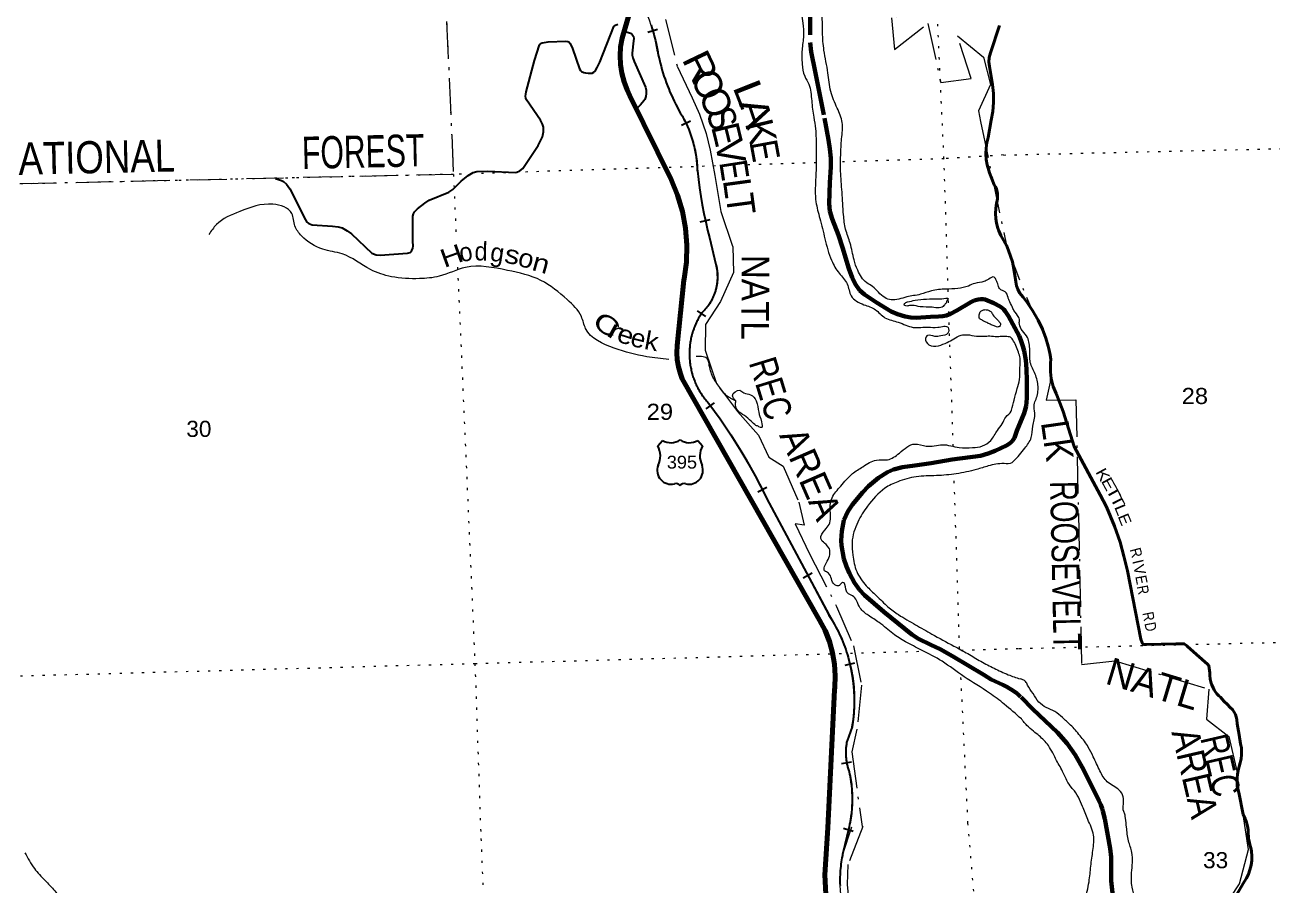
# Model space of a CAD drawing. Header units: feet. Extents: x 485078 to 733631, y 372822 to 564222.
# Drawn here: x 689302 to 702850, y 469869 to 479210 of the extents above; entities that cross this region are included whole.
import ezdxf
from ezdxf.enums import TextEntityAlignment as Align

# ---------------------------------------------------------------- set-up
doc = ezdxf.new("R2010")
doc.units = ezdxf.units.FT
doc.header["$LTSCALE"] = 80
for name, pattern in [('DOT_DASHED', [7.7, 5, -1.2, 0.3, -1.2]), ('DOTTED', [1.5, 0.3, -1.2]), ('LONG_DASH_SHORT_DASH', [9.9, 6, -1.2, 1.5, -1.2])]:
    doc.linetypes.add(name, pattern=pattern)
for name, color, linetype, lineweight in [('11', 7, 'LONG_DASH_SHORT_DASH', 60), ('16', 7, 'Continuous', 25), ('20', 7, 'Continuous', 70), ('26', 7, 'Continuous', 40), ('27', 7, 'Continuous', 25), ('29', 7, 'Continuous', 25), ('34', 7, 'Continuous', 25), ('39', 7, 'Continuous', 13), ('41', 7, 'Continuous', 13), ('44', 7, 'DOT_DASHED', 13), ('7', 7, 'DOTTED', 13)]:
    doc.layers.add(name, color=color, linetype=linetype, lineweight=lineweight)

msp = doc.modelspace()

# ---------------------------------------------------------------- linework, layer by layer
at = {"layer": '11'}
for points in [[(697832.89, 479582.28), (697832.8, 479021.12), (697845, 478917.11), (697887.86, 478706.18), (697989.12, 478198.26), (698032.47, 477961.13), (698046.28, 477864.52), (698056.13, 477764.74), (698057.61, 477666.82), (698044.18, 477498.69), (698038.38, 477271.08), (698046.01, 477187.68), (698071.38, 477104.16), (698138.91, 476925.43), (698183.88, 476793.73), (698251.39, 476566.28), (698288.53, 476466.14), (698321.1, 476397.18), (698369.49, 476330.07), (698423.84, 476283.19), (698551.27, 476196.67), (698714.04, 476098.26), (698780.24, 476067.97), (698863.13, 476042.01), (698927.05, 476031.94), (698983.3, 476030.98), (699138.35, 476041.82), (699227.64, 476043.9), (699273.81, 476046.62), (699312.46, 476053.87), (699358.34, 476072.78), (699424.81, 476109.83), (699577.42, 476198.22), (699614.81, 476216.04), (699658.49, 476229.19), (699684.78, 476232.69), (699710.69, 476232.18), (699731.67, 476228.33), (699760.12, 476219.31), (699828.97, 476187.6), (699890.87, 476155.77), (699921.59, 476134.09), (699935.72, 476120.95), (699950.96, 476103.36), (699988.37, 476049.12)], [(699988.42, 476049.09), (700101.61, 475832.34), (700122.14, 475785.37), (700143.2, 475721.62), (700155.99, 475670.22), (700173.55, 475569.71), (700182.36, 475470.41), (700185.61, 475348.23), (700186.14, 475158.29), (700177.24, 475071.24), (700157.84, 474994.57), (700078.71, 474800.73), (700050.94, 474725.9), (700031.29, 474694.87)], [(700031.29, 474694.87), (700004.71, 474669.66), (699965.05, 474641.14), (699841.63, 474584.54), (699764.39, 474554.13), (699682.99, 474530.29), (699374.06, 474492.41), (699146.27, 474450.76), (698969.8, 474427.2), (698835.17, 474408.77), (698738.76, 474382.63), (698673.9, 474353.74), (698573.13, 474291), (698466.5, 474200.85), (698399.46, 474130.55), (698291.89, 474001.62), (698240.72, 473925.76), (698199.05, 473831.34), (698174.73, 473711.84), (698170.5, 473611.16), (698173.03, 473556.73), (698198.94, 473413.48), (698226.24, 473329.57), (698260.29, 473250.76), (698315.44, 473150.7), (698367.47, 473076.65), (698424.07, 473016.27), (698631.29, 472835.04), (698938.54, 472588.32), (699008.12, 472541.74), (699142.97, 472477.57), (699244.02, 472430.18), (699377.52, 472353.4), (699718.35, 472150.29), (699799.7, 472102.23), (699926.19, 472044.41), (699968.41, 472022.03), (700046.08, 471975.94), (700080.79, 471949.8), (700117.45, 471914.27)], [(700123.75, 471907.76), (700249.88, 471779.18), (700519.61, 471525.66), (700624.92, 471406.64), (700712.47, 471282.2), (700802.27, 471124.96), (700972.58, 470779.12), (700989.53, 470739.5), (701003.83, 470699.78), (701011.84, 470672.14), (701032.35, 470587.51)], [(700216.51, 468842.24), (700371.09, 468833.61), (700432.24, 468833.08), (700497.21, 468840.09), (700600.17, 468858.67), (700722.66, 468887.71), (700814.86, 468915.33), (700875.11, 468940.6), (700912.43, 468961.65), (700951.2, 468996.55), (700976.81, 469034.65), (701009.64, 469100.54), (701074.2, 469248.41), (701109.33, 469355.21), (701119.32, 469390.28), (701133.26, 469450.99), (701138.53, 469511.77), (701138.12, 469609.98), (701113.33, 469816.37), (701103.34, 469914.27), (701101.15, 470003.44), (701101.62, 470170.64), (701091.04, 470266.56), (701032.43, 470587.18)]]:
    msp.add_lwpolyline(points, dxfattribs=at)
at = {"layer": '16'}
for p, q in [((696176.28, 474638.84), (696227.59, 474697.6)), ((696419.35, 474703.57), (696419.07, 474703.37)), ((696611.44, 474697.69), (696662.83, 474638.84))]:
    msp.add_line(p, q, dxfattribs=at)
for centre, radius, start, end in [((695983.3, 474528.21), 222.05, 332.97043, 29.75871), ((696318.67, 474855.26), 182.07, 239.97227, 303.45418), ((696520.45, 474854.76), 181.52, 236.33975, 300.08743), ((696520.44, 474855.26), 182.07, 236.54582, 236.59441), ((696855.8, 474528.21), 222.05, 150.24129, 207.02957), ((696322.49, 474373.31), 151.42, 159.09177, 283.81923), ((696516.61, 474373.31), 151.42, 256.18077, 20.90823)]:
    msp.add_arc(centre, radius, start, end, dxfattribs=at)
for centre, major_axis, start_param, end_param in [((696377.83, 474174.49), (-19.56, 51.67), 4.95877769, 6.28318531), ((696461.28, 474174.49), (19.56, 51.67), 0, 1.32637542)]:
    msp.add_ellipse(centre, major_axis=major_axis, ratio=0.929097, start_param=start_param, end_param=end_param, dxfattribs=at)
at = {"layer": '20'}
for points in [[(698022.59, 470492), (698097.26, 471990.53), (698099.56, 472012.93), (698104.7, 472139.92), (698096.55, 472266.76), (698075.18, 472392.05), (698040.83, 472514.43), (697993.87, 472632.54), (697934.83, 472745.09), (696442.81, 475367.56), (696422.42, 475420.77), (696401.18, 475495.96), (696387.91, 475572.96), (696382.76, 475650.92), (696385.79, 475728.99), (696460.88, 476438.17), (696463.49, 476451.9), (696487.57, 476634.54), (696492.44, 476818.69), (696478.03, 477002.34), (696444.5, 477183.47), (696392.23, 477360.12), (696321.77, 477530.32), (695875.01, 478441.09), (695844.58, 478503.9), (695810.81, 478593.45), (695786.58, 478686.04), (695772.16, 478780.65), (695767.71, 478876.26), (695773.28, 478971.8), (695788.8, 479066.24), (695898.36, 479440.77)], [(698011.18, 469624.97), (697990.19, 469978.32), (698022.59, 470492)]]:
    msp.add_lwpolyline(points, dxfattribs=at)
at = {"layer": '26'}
msp.add_line((702556.38, 470592.91), (702535.29, 470634.85), dxfattribs=at)
for points in [[(699964.17, 476815.52), (699902.31, 476924.34), (699891.75, 476949.2), (699881.78, 476974.34), (699870.17, 477004.72), (699856.38, 477056.49), (699848.08, 477109.41), (699845.35, 477162.92), (699848.23, 477216.41), (699856.69, 477269.31), (699857.83, 477272.96), (699864.13, 477298.33), (699867.74, 477324.22), (699868.63, 477350.35), (699866.77, 477376.43), (699862.21, 477402.17), (699854.98, 477427.29), (699845.16, 477451.52), (699832.86, 477474.59), (699780.86, 477605.37), (699771.61, 477630.72), (699755.15, 477689.21), (699744.89, 477749.11), (699740.94, 477809.75), (699743.36, 477870.47), (699752.11, 477930.6), (699767.1, 477989.49), (699799.04, 478175.62), (699817.05, 478269.75), (699825.44, 478367.6), (699823.56, 478465.79), (699811.42, 478563.24), (699781.55, 478759.5), (699777.83, 478783.94), (699774.89, 478809.5), (699774.25, 478820.11), (699775.17, 478840.87), (699777.52, 478856.53), (699783.5, 478881.64), (699791.61, 478906.53), (699888.6, 479203.27)], [(702534.66, 470634.82), (702489.02, 470874.98), (702481.62, 470897.86), (702472.21, 470945.63), (702470.19, 470989.36), (702470.19, 471029.73), (702474.9, 471071.45), (702480.95, 471111.82), (702493.05, 471155.55), (702503.81, 471194.58), (702514.23, 471238.66), (702518.27, 471284.41), (702518.94, 471321.42), (702517.59, 471359.1), (702508.85, 471402.83), (702491.54, 471501.23), (702469.52, 471620.5), (702465.83, 471667.93), (702460.45, 471695.52), (702452.04, 471721.76), (702440.11, 471745.48), (702419.94, 471775.08), (702396.07, 471798.63), (702362.78, 471831.94), (702331.18, 471863.56), (702289, 471907.77), (702270.58, 471925.34), (702250.18, 471946.89), (702232.9, 471969.57), (702220.43, 471988.84), (702209.1, 472010.11), (702194.73, 472043.06), (702188.92, 472060.92), (702184.24, 472076.94), (702178.72, 472105.43), (702174.62, 472148.95), (702173.34, 472173.19), (702166.68, 472223.94), (702163.07, 472249.39), (702161.23, 472256.76), (702158.82, 472260.73), (702157.54, 472261.58), (702147.48, 472268.8), (702030.61, 472371.43), (701928.9, 472462.72), (701910.05, 472477.88), (701893.61, 472489.22), (701873.21, 472490.35), (701804.08, 472488.09), (701484.49, 472480.15), (701466.35, 472480.15), (701458.84, 472480.58), (701453.32, 472482.98), (701447.23, 472485.96), (701441.42, 472494.32), (701439.58, 472498.44), (701425.13, 472540.68), (701280.34, 473279.77), (701241.25, 473439.1), (701199.31, 473594.46), (701136.98, 473767.97), (701050.85, 473976.63), (700983.98, 474107.04), (700698.95, 474630.39), (700579.95, 475010.29), (700543.69, 475107.81), (700504.02, 475206.47), (700473.42, 475284.72), (700451.04, 475368.92), (700442.54, 475441.5), (700443.67, 475482.89), (700444.8, 475540.16), (700446.5, 475576.44), (700439, 475627.05), (700429.36, 475678.93), (700419.45, 475721.46), (700393.79, 475809.73), (700357.61, 475907.75), (700310.93, 476002.12), (700246.33, 476109.85), (700188.53, 476194.9), (700145.46, 476255), (700108.07, 476299.23), (700087.12, 476339.12), (700074.77, 476376.21), (700066.82, 476421.24), (700057.12, 476493.66), (700037.7, 476597.86), (700030.64, 476635.83), (700010.34, 476698.52), (699988.19, 476759.14), (699964.09, 476818.18)], [(702288.33, 469465.04), (702547.1, 469903.23), (702570.98, 469942.23), (702592.91, 469987.69), (702609.98, 470035.2), (702621.98, 470084.23), (702628.8, 470134.25), (702630.35, 470184.7), (702626.62, 470235.04), (702622.16, 470259.72), (702617.63, 470284.8), (702610.06, 470309.72), (702604.46, 470328.18), (702595.54, 470374.16), (702593.65, 470395.81), (702591.45, 470421.03), (702590.42, 470445.81), (702589.43, 470466.87), (702582.85, 470509.96), (702571.79, 470552.13), (702556.38, 470592.91)]]:
    msp.add_lwpolyline(points, dxfattribs=at)
at = {"layer": '29'}
for points in [[(694838.24, 478823.6), (694890.25, 478992.75), (694903.26, 479009.02), (694920.6, 479016.6), (694985.62, 479025.28), (695178.53, 479033.95), (695198.04, 479031.79), (695209.97, 479025.29), (695224.05, 479007.93), (695252.23, 478953.72), (695325.93, 478734.69), (695335.69, 478716.27), (695348.69, 478705.43), (695372.54, 478692.41), (695393.12, 478689.15), (695422.39, 478685.91), (695462.49, 478688.08), (695481.99, 478695.65), (695496.08, 478709.76), (695518.84, 478747.7), (695549.18, 478806.25), (695700.91, 479192.26), (695717.17, 479209.63), (695742.09, 479220.45)], [(695812.41, 479142.11), (695881.91, 479119.63), (695900.33, 479105.54), (695912.26, 479084.93), (695916.59, 479064.33), (695914.42, 479039.39), (695897.08, 478904.94), (695898.17, 478881.08), (695905.75, 478852.89), (695920.93, 478813.86), (696042.31, 478535.19), (696050.98, 478501.58), (696052.06, 478466.87), (696046.64, 478434.35), (696034.72, 478400.72), (696024.97, 478384.47), (695990.29, 478341.1), (695944.27, 478299.9)], [(692025.34, 477541.89), (692087.63, 477520.26), (692111.48, 477509.42), (692141.82, 477481.23), (692180.84, 477431.35), (692349.91, 477093.05), (692365.08, 477067.02), (692386.75, 477054.01), (692423.6, 477041), (692644.69, 477023.65), (692703.21, 477017.14), (692748.73, 477006.3), (692802.92, 476975.94), (692848.44, 476941.24), (693069.53, 476733.06), (693117.21, 476713.54), (693160.56, 476711.37), (693459.68, 476733.06), (693485.7, 476739.56), (693505.2, 476759.08), (693516.04, 476785.1), (693520.38, 476808.96), (693516.04, 476863.17), (693516.04, 477132.08), (693524.71, 477160.27), (693535.55, 477179.79), (693568.06, 477214.49), (693646.09, 477275.21), (693693.78, 477305.57), (693906.2, 477394.48), (693949.55, 477422.68), (694040.58, 477513.76), (694116.45, 477576.65), (694172.8, 477609.17), (694209.65, 477617.85), (694331.03, 477622.19), (694630.15, 477609.18), (694647.5, 477611.34), (694677.84, 477624.35), (694712.52, 477652.55), (694877.25, 477899.77), (694922.77, 477995.19), (694933.61, 478049.4), (694933.61, 478099.28), (694922.77, 478133.98), (694903.26, 478177.35), (694751.54, 478398.55), (694742.86, 478415.91), (694739.61, 478436.51), (694741.78, 478457.11), (694747.2, 478485.29), (694838.24, 478823.6)]]:
    msp.add_lwpolyline(points, dxfattribs=at)
at = {"layer": '34'}
for p, q in [((696068.73, 479131.25), (696174.64, 479163.13)), ((696433.16, 478121.46), (696533.25, 478168.53)), ((696638.91, 477072.74), (696747.15, 477095.52)), ((696604.88, 476105.45), (696696.96, 476044.17)), ((696703.84, 475041.51), (696792.47, 475107.69)), ((697262.19, 474139.29), (697361.1, 474188.79)), ((697754.8, 473206.88), (697852.41, 473258.91)), ((698211.78, 472256.12), (698319.3, 472282.06)), ((698172.07, 471189.26), (698281.01, 471208.44)), ((698195.67, 470487), (698300.86, 470452.79))]:
    msp.add_line(p, q, dxfattribs=at)
at = {"layer": '34', "lineweight": 13}
for p, q in [((696736.3, 476901.35), (696807.7, 476607.58)), ((697317.19, 474147.08), (698036.32, 472798.05)), ((698286.25, 471587.9), (698231.61, 471435.86)), ((698279.95, 470497.21), (698184, 470202.15))]:
    msp.add_line(p, q, dxfattribs=at)
at = {"layer": '34'}
for points in [[(696103.28, 479213.13), (696114.06, 479179.15), (696124.26, 479145.26), (696133.97, 479111), (696142.95, 479076.71), (696151.31, 479042.22), (696159.23, 479007.65), (696166.36, 478972.77), (696173.05, 478937.83), (696176.26, 478919.34), (696178.9, 478905.57), (696186.41, 478869.44), (696194.35, 478833.16), (696203.12, 478797.17), (696212.49, 478761.47), (696222.53, 478725.62), (696233.14, 478690.25), (696244.19, 478654.94), (696256.07, 478619.72), (696268.54, 478584.98), (696281.65, 478550.32), (696295.16, 478515.9), (696309.5, 478481.58), (696324.23, 478447.73), (696339.81, 478413.98), (696355.75, 478380.67), (696372.33, 478347.45), (696389.5, 478314.72), (696407.28, 478282.25), (696425.46, 478250.05), (696444.46, 478218.16), (696450.25, 478208.56), (696461.01, 478188.44), (696471.24, 478168.2), (696481.11, 478147.77), (696490.83, 478127.12), (696500.03, 478106.32), (696508.82, 478085.45), (696517.44, 478064.34), (696525.55, 478043.09), (696533.25, 478021.79), (696540.66, 478000.17), (696547.61, 477978.6), (696554.32, 477956.9), (696560.59, 477934.96), (696566.39, 477913.06), (696571.83, 477890.98), (696576.99, 477868.88), (696581.7, 477846.54), (696586.04, 477824.3), (696589.94, 477801.81), (696593.47, 477779.42), (696596.66, 477756.85), (696599.38, 477734.33), (696601.7, 477711.74), (696603.74, 477689.13), (696605.24, 477666.39), (696606.46, 477643.63), (696607.09, 477625.39), (696617.85, 477532.3), (696630.69, 477439.93), (696645.13, 477347.74), (696660.69, 477255.13), (696678.32, 477163.3), (696697.5, 477072.16)], [(696697.49, 477072.17), (696717.79, 476980.62), (696737.37, 476901.61), (696808.77, 476607.84), (696811.04, 476598.74), (696813.09, 476589.63), (696814.99, 476580.48), (696816.79, 476571.25), (696818.38, 476562.02), (696819.79, 476552.8), (696821.11, 476543.5), (696822.21, 476534.2), (696823.15, 476524.91), (696823.94, 476515.53), (696824.54, 476506.22), (696825.04, 476496.89), (696825.34, 476487.48), (696825.45, 476478.15), (696825.41, 476468.79), (696825.25, 476459.45), (696824.88, 476450.05), (696824.38, 476440.73), (696823.68, 476431.35), (696822.83, 476422.06), (696821.84, 476412.72), (696820.67, 476403.45), (696819.33, 476394.2), (696817.86, 476384.96), (696816.18, 476375.73), (696814.38, 476366.52), (696812.39, 476357.37), (696810.3, 476348.25), (696807.96, 476339.18), (696805.51, 476330.13), (696802.92, 476321.17), (696800.18, 476312.22), (696797.24, 476303.33), (696794.14, 476294.45), (696790.96, 476285.66), (696787.54, 476276.92), (696784, 476268.27), (696780.33, 476259.63), (696776.52, 476251.13), (696772.49, 476242.62), (696768.38, 476234.21), (696764.07, 476225.91), (696759.71, 476217.65), (696755.11, 476209.43), (696750.41, 476201.37), (696745.59, 476193.38), (696740.59, 476185.4), (696735.44, 476177.61), (696730.23, 476169.85), (696724.8, 476162.22), (696719.27, 476154.6), (696713.64, 476147.18), (696707.82, 476139.82), (696701.93, 476132.56), (696695.89, 476125.37), (696689.71, 476118.36), (696683.41, 476111.39), (696677.02, 476104.54), (696670.48, 476097.84), (696663.85, 476091.26), (696657.1, 476084.79), (696656.03, 476083.76), (696648.38, 476072.27), (696640.98, 476060.57), (696633.77, 476048.74), (696626.66, 476036.75), (696619.85, 476024.66), (696613.28, 476012.49), (696606.81, 476000.17), (696600.64, 475987.74), (696594.71, 475975.25), (696588.94, 475962.54), (696583.44, 475949.84), (696578.09, 475937.06), (696573, 475924.09), (696568.19, 475911.13), (696563.58, 475898.02), (696559.16, 475884.9), (696554.98, 475871.6), (696551.04, 475858.34), (696547.35, 475844.91), (696543.9, 475831.5), (696540.63, 475817.98), (696537.66, 475804.45), (696534.92, 475790.86), (696532.35, 475777.24), (696530.11, 475763.51), (696528.03, 475749.76), (696526.24, 475736.01), (696524.63, 475722.23), (696523.38, 475708.41), (696522.29, 475694.55), (696521.43, 475680.75), (696520.81, 475666.88), (696520.48, 475653.01), (696520.39, 475639.07), (696520.45, 475625.22)], [(696520.45, 475625.22), (696520.87, 475611.33), (696521.51, 475597.47), (696522.33, 475583.6), (696523.41, 475569.83), (696524.79, 475555.95), (696526.33, 475542.16), (696528.21, 475528.42), (696530.19, 475514.71), (696532.52, 475500.96), (696535.06, 475487.37), (696537.82, 475473.81), (696540.82, 475460.19), (696544.13, 475446.74), (696547.55, 475433.31), (696551.3, 475419.95), (696555.22, 475406.56), (696559.4, 475393.4), (696563.85, 475380.23), (696568.46, 475367.14), (696573.3, 475354.12), (696578.44, 475341.25), (696583.76, 475328.37), (696589.27, 475315.64), (696595.06, 475303.02), (696601.04, 475290.54), (696607.24, 475278.12), (696613.6, 475265.78), (696620.27, 475253.62), (696627.09, 475241.54), (696634.18, 475229.58), (696641.42, 475217.69), (696648.91, 475206.04), (696656.55, 475194.46), (696664.39, 475183.04), (696672.5, 475171.74), (696680.74, 475160.62), (696689.2, 475149.55), (696697.83, 475138.74), (696706.69, 475127.98), (696715.72, 475117.48), (696724.92, 475107.08), (696732.41, 475098.87), (696794.53, 475015.68), (696854.37, 474931.56), (696912.79, 474846.38), (696970.63, 474760), (697026.21, 474672.67), (697080.01, 474584.75), (697133.23, 474495.62), (697184.2, 474405.55), (697233.39, 474314.88), (697281.52, 474222.65), (697345.66, 474094.51), (697359.71, 474069.65), (698037.27, 472798.61), (698053.28, 472773.67), (698068.67, 472748.47), (698083.63, 472722.98), (698098.39, 472697.18), (698112.5, 472671.14), (698126.08, 472644.97), (698139.48, 472618.46), (698152.21, 472591.73), (698164.42, 472564.88), (698176.29, 472537.59), (698187.56, 472510.31), (698198.55, 472482.86), (698208.95, 472455.03), (698218.76, 472427.2), (698228.14, 472399.1), (698237.13, 472370.95), (698245.57, 472342.44), (698253.52, 472314.03), (698260.92, 472285.24), (698267.84, 472256.56), (698274.34, 472227.59), (698280.22, 472198.64), (698285.58, 472169.54), (698290.57, 472140.41), (698294.9, 472111.05), (698298.84, 472081.65), (698302.18, 472052.25), (698305.15, 472022.81), (698307.35, 471993.27), (698309.18, 471963.71), (698310.54, 471934.24), (698311.39, 471904.64), (698311.62, 471875.04), (698311.33, 471845.31), (698310.71, 471815.76), (698309.34, 471786.14), (698307.51, 471756.61), (698305.29, 471727.05), (698302.51, 471697.71), (698299.07, 471668.16), (698295.3, 471638.79), (698290.84, 471609.58), (698287.32, 471587.62), (698232.67, 471435.56), (698230.83, 471426.82)], [(698230.83, 471426.82), (698228.83, 471416.29), (698227, 471405.81), (698225.37, 471395.22), (698223.91, 471384.68), (698222.62, 471374.06), (698221.55, 471363.47), (698220.67, 471352.84), (698219.92, 471342.21), (698219.42, 471331.52), (698219.05, 471320.83), (698218.91, 471310.16), (698218.9, 471299.5), (698219.17, 471288.83), (698219.57, 471278.16), (698220.14, 471267.54), (698220.89, 471256.89), (698221.86, 471246.26), (698223.03, 471235.61), (698224.31, 471225.03), (698225.87, 471214.46), (698227.58, 471203.92), (698229.44, 471193.39), (698231.49, 471182.97), (698233.77, 471172.5), (698236.18, 471162.1), (698238.82, 471151.78), (698241.56, 471141.49), (698244.56, 471131.19), (698247.71, 471121.02), (698251.01, 471110.91), (698254.52, 471100.78), (698255.76, 471097.4), (698260.84, 471074.92), (698265.36, 471052.52), (698269.49, 471030.02), (698273.41, 471007.34), (698276.78, 470984.66), (698279.73, 470962.04), (698282.46, 470939.22), (698284.66, 470916.4), (698286.43, 470893.63), (698287.85, 470870.64), (698288.83, 470847.81), (698289.56, 470824.93), (698289.77, 470801.93), (698289.54, 470779.09), (698288.92, 470756.17), (698288.02, 470733.31), (698286.61, 470710.34), (698284.88, 470687.56), (698282.64, 470664.67), (698280.08, 470641.98), (698277.15, 470619.19), (698273.77, 470596.56), (698269.97, 470573.98), (698265.89, 470551.47), (698261.27, 470528.96), (698254.79, 470499.35)], [(698254.2, 470499.87), (698185.07, 470201.87), (698182.37, 470188.55), (698177.84, 470165.75), (698173.85, 470142.68), (698170.25, 470119.74), (698167.02, 470096.74), (698164.14, 470073.51), (698161.86, 470050.37), (698159.75, 470027.2), (698158.21, 470003.96), (698156.93, 469980.58), (698156.16, 469957.41), (698155.85, 469934.07), (698155.83, 469910.79), (698156.18, 469887.46), (698157.12, 469864.23)]]:
    msp.add_lwpolyline(points, dxfattribs=at)
at = {"layer": '34', "lineweight": 13}
for centre, radius, start, end in [((694170.41, 478576.56), 2033.84, 9.69721, 36.22714), ((698261.3, 479314.87), 2123.32, 190.74114, 211.41825), ((695304.96, 477587.87), 1301.57, 1.64851, 28.4548), ((701932.27, 478210.32), 5358.31, 186.26785, 194.13966), ((696288.92, 476475.05), 535.44, 313.15952, 14.33093), ((697315.6, 475639.51), 796.34, 146.02962, 222.82678), ((692001.08, 471523.7), 5929.1, 26.10795, 37.07566), ((696615.26, 471873.68), 1695.25, 350.295, 33.04324), ((698830.42, 471306.5), 612.63, 167.80964, 199.98722), ((696976.59, 470800.71), 1312.02, 347.0056, 13.05571), ((699490.66, 469923.69), 1336, 167.96947, 213.27769)]:
    msp.add_arc(centre, radius, start, end, dxfattribs=at)
at = {"layer": '39'}
for points in [[(699855.36, 480252.64), (699843.14, 480267.46), (699812, 480297.3), (699757.73, 480361.1), (699692.16, 480410.08), (699627, 480487.45), (699555.43, 480570.53), (699476.25, 480645.08), (699411.55, 480714.37), (699333.01, 480813.26), (699230.18, 480876.35), (699091.63, 480890.84), (698942.12, 480884.46), (698812.68, 480881.23), (698730.25, 480870.52), (698637.43, 480828.83), (698571.2, 480782.57), (698509.65, 480760.87), (698478.1, 480781.38), (698460, 480814.8), (698388.12, 480796.58), (698315.08, 480727.65), (698246.08, 480658.94), (698121.4, 480536.46), (698058.91, 480460.02), (698034.37, 480357.35), (698027.49, 480300.24), (697998.77, 480306.73), (697966.99, 480331.28), (697921.18, 480282.11), (697901.26, 480169.57), (697811.12, 479942.44), (697773.64, 479851.4), (697736.15, 479733.58), (697761.95, 479663.41), (697746.87, 479536.96), (697736.81, 479429.03), (697738.28, 479331.88), (697752.22, 479229.35), (697759.92, 479094.06), (697744.42, 478939.23), (697745.08, 478785.31), (697772.85, 478653.17), (697816.26, 478566.48), (697848.81, 478386), (697871.15, 478206.96), (697890.39, 478082.45), (697896.16, 477874.12), (697897.56, 477671.63), (697891.7, 477525.44), (697894.93, 477290.64), (697937.69, 477108.7), (697992.84, 476886.95), (698064.83, 476653.98), (698147.8, 476512.8), (698234.2, 476397.17), (698277.04, 476268.64), (698416.28, 476172.25), (698540.93, 476117.61), (698645.14, 476030.28), (698789.68, 475981.69), (698950.83, 475925.93), (699116.72, 475929.19), (699218.13, 475926.79), (699331.76, 475923.05), (699327.13, 475862.02), (699251.79, 475833.47), (699185.28, 475827.71), (699107.76, 475837.53), (699085.26, 475805.87), (699121.58, 475737.02), (699225.46, 475726.65), (699320.65, 475762.39), (699391.37, 475800.81), (699472.19, 475839.79), (699538.7, 475845.56), (699638.78, 475830.93), (699717.86, 475829.3), (699782.46, 475832.94), (699863.79, 475827.38), (699932.44, 475831.24), (699982.99, 475827.08), (699995.57, 475823.91)], [(699982.06, 476250.44), (699951.76, 476310.4), (699920.55, 476324.85), (699888.89, 476347.38), (699869.87, 476396.96), (699855.69, 476432.62), (699831.18, 476471.76), (699771.65, 476450.18), (699720.54, 476422.99), (699622.41, 476403.3), (699551.11, 476374.98), (699435.17, 476348.2), (699305.96, 476340.93), (699149.06, 476321.98), (699029.65, 476284.87), (698881.4, 476256.28), (698711.06, 476224.41), (698642.82, 476248.93), (698508.4, 476369), (698447.32, 476410.13), (698348.43, 476546.37), (698309.58, 476659.65), (698266.93, 476839.57), (698217.82, 476990.76), (698194.62, 477149.49), (698178.69, 477393.71), (698163.58, 477623.79), (698164.02, 477793.98), (698173.98, 477974.83), (698180.25, 478149.4), (698126.76, 478306.42), (698055.74, 478486.77), (698025.34, 478689.28), (697982.5, 478935.63), (697966.43, 479128.42), (697961.08, 479315.86), (697934.3, 479535.43), (697953.53, 479749.13), (698033.65, 479978.5), (698094.18, 480089.27), (698196.38, 480251), (698367.78, 480406.49), (698567.92, 480555.5), (698660.85, 480595.16), (698820.46, 480602.12), (699031.36, 480668.67), (699196.96, 480641.52), (699310.46, 480568.9), (699422.86, 480480.02), (699544.19, 480340.99), (699660.96, 480175.37), (699767.88, 480076.04), (699827.78, 480031.38), (699838.96, 480010.83), (699866.4, 479906)], [(696297.46, 475576.33), (696056.51, 475607.15), (695702.83, 475700.7), (695393.07, 475912.19), (695347.12, 476043.3), (695192.87, 476227.07), (694907.56, 476435.88), (694542.87, 476545.02), (694089.44, 476576.23), (693803.2, 476481.13), (693587.98, 476454.84), (693282.96, 476476.18), (693055.71, 476554.55), (692748.37, 476723.63), (692536.86, 476774.53), (692307.84, 476919.66), (692234.9, 477026.97), (692200.84, 477162.81), (691996.67, 477262.74), (691636.6, 477183.74), (691381.38, 477041.76), (691300.43, 476933.9)], [(698891.19, 476203.19), (698972.54, 476219.83), (699094.56, 476233.69), (699223.98, 476236.47), (699304.4, 476241.09), (699326.59, 476241.09), (699330.29, 476237.39), (699326.59, 476227.22), (699318.27, 476213.36), (699304.4, 476186.55), (699285.92, 476162.51), (699265.58, 476146.8), (699235.07, 476138.48), (699156.5, 476144.02), (699027.08, 476150.49), (698942.03, 476163.44), (698902.28, 476160.66), (698862.53, 476161.59), (698856.06, 476168.06), (698855.13, 476177.3), (698858.83, 476185.62), (698867.15, 476193.94), (698877.32, 476198.57), (698889.34, 476203.19)], [(700038.45, 474468.29), (700107.4, 474540.37), (700164.02, 474612.85), (700233.58, 474728.22), (700252.83, 474851.08), (700272.42, 474994.52), (700265.73, 475085.42), (700286.22, 475146.74), (700308.59, 475283.01), (700276.32, 475417.71), (700224, 475545.75), (700217.62, 475695.37), (700183.27, 475832.03), (700124.38, 475907.25), (700104.11, 475977.52), (700102.76, 476024.04), (700098.42, 476034.03), (700045.6, 476109.43), (700026.15, 476151.38), (699993.8, 476219.27), (699982, 476250.57)], [(699760.6, 475971.62), (699739.34, 475982.71), (699716.23, 475994.73), (699695.89, 476005.82), (699670.01, 476027.08), (699668.16, 476052.04), (699679.25, 476093.64), (699707.91, 476113.98), (699743.04, 476117.68), (699777.24, 476108.43), (699793.88, 476097.34), (699817.92, 476062.21), (699869.69, 476003.97), (699895.57, 475975.32), (699901.12, 475954.05), (699888.18, 475936.49), (699874.31, 475930.02), (699840.1, 475937.41), (699799.43, 475954.98), (699757.83, 475971.62)], [(700020.79, 475026.64), (700047.56, 475135.81), (700082.42, 475260.29), (700105.91, 475358.14), (700110.24, 475487.82), (700113.32, 475591.14), (700095.25, 475655.4), (700066.77, 475729.48), (700032.57, 475791.24), (700016.69, 475812.65), (699999.1, 475822.58), (699995.51, 475823.97)], [(697025.74, 475124.85), (696971.41, 475154.21), (696933.69, 475176.39), (696842.58, 475282.68), (696775.92, 475386.3), (696733.33, 475529.76), (696720.48, 475577.65), (696594.23, 475610.05)], [(697022.54, 475130.95), (696987.97, 475183.5), (697067.64, 475242.67), (697111.76, 475214.77), (697185.82, 475194.63), (697244.24, 475129.04), (697273.69, 475003.07), (697303.89, 474899.43), (697303.41, 474836.61), (697276.48, 474847.25), (697243.25, 474861.58), (697192.16, 474905.3), (697117.71, 474967.96), (697045.73, 475022.66), (697022.1, 475082.1), (697026.04, 475128.85)], [(700126.91, 471673.31), (699941.2, 471832.92), (699780.41, 471953.53), (699505.02, 472130.48), (699264.52, 472299.27), (699042.94, 472420.51), (698867.61, 472511.93), (698730.98, 472599.46), (698582.42, 472718.72), (698462.4, 472799.08), (698376.93, 472877.33), (698335.88, 472958.07), (698292.4, 473010.32), (698237.96, 473041.7), (698221.41, 473083.31), (698188.9, 473156.43), (698161.67, 473136.67), (698150.36, 473121.85), (698101.33, 473129.22), (698063.22, 473193.93), (698031.39, 473254.94), (697989.29, 473282.95), (698017.87, 473385.85), (698040.68, 473518.8), (697988.55, 473580.7), (697949.23, 473631.15), (697992.51, 473724.75), (698037.74, 473784.01), (698050.19, 473956.9), (698069.77, 474075.49), (698163.93, 474200.31), (698291.85, 474337.15), (698403.02, 474412.28), (698552.89, 474483.51), (698672.12, 474488.19), (698801.69, 474560.3), (698970.26, 474658.91), (699093.12, 474635.44), (699268.42, 474651.38), (699450.4, 474621.1), (699596.33, 474619.18), (699704.66, 474637.42), (699794.43, 474697.17), (699867.19, 474806.6), (699917.79, 474878.32), (699958.19, 474951.49), (700016.55, 475016.56), (700020.8, 475026.68)], [(700038.27, 474468.1), (700022.91, 474454.78), (699938.34, 474445.97), (699767.66, 474420.16), (699638.15, 474382.49), (699420.05, 474335.79), (699204.48, 474315.56), (698984.43, 474303.18), (698782.93, 474249.31), (698645.17, 474178.76), (698455.75, 473983.76), (698350.1, 473811.71), (698287.69, 473591.44), (698295.62, 473452.11), (698338.15, 473274.22), (698442.11, 473120.03), (698551.63, 473010.72), (698677.86, 472892.23), (698792.17, 472805.47), (698976.61, 472696.33), (699154.54, 472594.92), (699392.85, 472464.5), (699545.4, 472381.92), (699685.83, 472298.66), (699829.85, 472223.7), (699983.72, 472153.36), (700113.17, 472107.15)], [(701256.77, 470594.29), (701253.23, 470629.09), (701238.58, 470666.81), (701233.96, 470827.93), (701189.35, 470899.52), (701059.1, 470990.91), (700980.76, 471108.08), (700907.44, 471261.83), (700853.74, 471367.57), (700765.1, 471490.52), (700660.46, 471606.94), (700573.06, 471687.41), (700490.12, 471753.85), (700397.71, 471797.74), (700317.03, 471856.14), (700253.56, 471949.45), (700194.2, 472040.86), (700172.85, 472078.7), (700143.85, 472098.5), (700113.19, 472107.15)], [(700847.12, 470581.32), (700789.88, 470723.76), (700686.75, 470911.34), (700672.11, 470927.11), (700582.42, 471086.47), (700509.63, 471222.02), (700419.88, 471383.4), (700319.58, 471489.82), (700257.4, 471538.63), (700186.66, 471603.39), (700149.66, 471644.38), (700126.9, 471673.33)], [(700206.09, 469170.26), (700390.98, 469235.97), (700592.97, 469367.41), (700721.72, 469515.65), (700811.25, 469701.58), (700861.96, 469904.98), (700880.94, 470073.36), (700903.89, 470245.86), (700910.77, 470411.98), (700847.08, 470581.38)], [(700249.63, 467796.11), (700318.06, 467787.26), (700498.33, 467786.71), (700682.45, 467796.35), (700814.09, 467796.88), (701026.44, 467813.14), (701192.26, 467826.47), (701382.33, 467842.3), (701515.37, 467875.24), (701599.84, 467905.21), (701681.07, 467997.88), (701735.82, 468098.12), (701788.9, 468180.12), (701887.36, 468323.72), (701936.55, 468397.55), (701952.11, 468430.23), (701964.54, 468519.54), (701968.12, 468543.9), (701960.42, 468626.74), (701870.94, 468748.48), (701792.58, 468819.84), (701727.37, 468944.07), (701662.43, 469054.14), (701593.79, 469042.69), (701533.37, 469025.33), (701474.06, 469054.54), (701475.01, 469005.98), (701398.03, 469006.51), (701321.54, 469086), (701296.18, 469140.16), (701294.31, 469235.26), (701298.41, 469336.55), (701332.55, 469454.61), (701358.76, 469564.43), (701359.8, 469718.29), (701328.92, 469847.24), (701323.89, 470000.98), (701327.63, 470223.71), (701290.76, 470348.5), (701269.61, 470497.88), (701256.77, 470594.29)], [(689302.09, 470218.61), (689404.18, 470047.81), (689518.35, 469920.52), (689625.99, 469805.12), (689705.42, 469686.65), (689760.43, 469518.68), (689829.05, 469312.76), (689946.02, 469165.33), (690115.85, 469064.4), (690312.41, 468952.33), (690416.87, 468814.55), (690537.73, 468671.31), (690690.77, 468585.95), (690900.63, 468496.65), (691051.03, 468427.38), (691242.71, 468390.02), (691390.16, 468397.56), (691533.51, 468459.6), (691722.41, 468600.25), (691876.31, 468597.91), (692049.72, 468561.89), (692119.36, 468487.58), (692172.13, 468378.23), (692248.76, 468279.89), (692392.1, 468341.93), (692545.78, 468398.28), (692737.85, 468350.81), (692916.4, 468391.9), (693065.72, 468350.93), (693298.51, 468296.89), (693479.85, 468265.22), (693686.69, 468254.74), (694010.13, 468212.18), (694220.62, 468264.59), (694431.5, 468201.63), (694626.6, 468127.96), (694827.76, 468107.15), (695079.29, 468039.64), (695214.38, 468000.17), (695483.48, 468002.14), (695652.63, 468024.65), (695725.14, 467928.19), (695904.14, 467799.27), (696059.89, 467643.16), (696205.7, 467482.64), (696351.58, 467372.72), (696521.27, 467328.47), (696704.54, 467246.26), (696816, 467189.71), (696859.51, 467005.12), (697155.89, 466929.17), (697552.78, 466923.77), (697757.29, 466921.3), (697957.29, 466930.81), (698131.33, 466962.57)]]:
    msp.add_spline(points, degree=3, dxfattribs=at)
at = {"layer": '44'}
for points in [[(676611.19, 515899.24), (676836.09, 509526.81), (677142.89, 498795.49), (682434.37, 498951.32), (682518.06, 498939.82), (687817.62, 499096.1), (687986.43, 493530.76), (688125.3, 488206.82), (688280.65, 482806.83), (693719.22, 482940.54), (693956.95, 477587.73), (688434.69, 477465.51), (688649.39, 470198.26)], [(699877.8, 479544.94), (698714.25, 479287.56), (698749.41, 478943.05), (699111.84, 479225.85), (699251.35, 478583.58), (699582.18, 478626.82), (699431.08, 479090.82), (699715.32, 478861.65), (699791.26, 478564.97), (699662.11, 478277.72), (699682.6, 478163.17), (699964.19, 476815.51)], [(696260.12, 479269.43), (696386.42, 478764.18), (696551.3, 478419.9), (696628.78, 478242.9), (696701.12, 478029.81), (696745.32, 477848.89), (696795.68, 477574.9), (696862.94, 477184.96), (696990.63, 476805.09), (696999.23, 476520.35), (696858.92, 476206.45), (696693.92, 475956.42), (696692.1, 475679.42), (696816.12, 475317.27), (697043.39, 475012.69), (697269.88, 474754.43), (697382.18, 474515.56), (697539.89, 474417.66), (697710.55, 474027.07), (697768.49, 473778.32), (697670.7, 473791.27), (697824.78, 473464.83), (698119.81, 472892.37), (698303.97, 472465.84), (698390.89, 472038.14), (698340.12, 471560.81), (698283.3, 471317.14), (698396.49, 470503.79)], [(699964.17, 476815.55), (700181.49, 476252.16), (700226.82, 476150.98), (700316.61, 475985.26), (700354.96, 475912), (700428.18, 475700.92), (700445.62, 475568.34), (700438.84, 475329.51), (700396.05, 475136.39), (700720.14, 475136.89), (700780.49, 472262.64), (701141.83, 472304.54), (702163.97, 471996.13), (702139.31, 471672.12), (702380.01, 471482.46), (702473.16, 471079.87), (702473.16, 470954.27), (702526.41, 470634.56)], [(702065.29, 469217.45), (702494.61, 469883.66), (702592.62, 470255.69), (702535.29, 470634.85)], [(698403.49, 470504.04), (698243.01, 470091.14), (698235.42, 469874.56), (698248.71, 469726.38)]]:
    msp.add_lwpolyline(points, dxfattribs=at)
at = {"layer": '7'}
for p, q in [((697898.1, 477713.53), (697117.09, 477688.6)), ((699455.7, 472434.22), (699395.18, 474333.92)), ((699472.04, 472419.9), (700102.77, 472437.29)), ((699546.91, 470540.17), (699469.04, 472152.81)), ((699670.38, 469084.06), (699546.91, 470540.17))]:
    msp.add_line(p, q, dxfattribs=at)
for points in [[(693658.79, 484719.36), (693719.22, 482940.54), (693956.95, 477587.73), (693988.22, 476876.06)], [(699385.62, 474634.03), (699286.1, 477757.83), (699151.92, 480655.63)], [(699933.09, 477797.7), (704598.78, 477904.71), (709917.8, 478086.45), (715267.29, 478265.02), (720540.56, 478487.95)], [(699932.84, 477797.81), (699286.1, 477757.83), (698158.74, 477721.85)], [(696803.32, 477678.58), (693956.95, 477587.73), (688434.69, 477465.51), (683138.41, 477287.13)], [(694001.27, 476579.02), (694190.36, 472275.18), (694255.6, 470373.48)], [(700102.74, 472437.22), (704774.64, 472549.47), (710099.7, 472802.24), (715444.94, 472917.94), (716481.41, 472961.66)], [(689012.88, 472133.86), (694190.36, 472275.18), (699068.48, 472408.82)], [(694255.6, 470373.48), (694401, 466945.95), (694488, 461456.95), (694691, 456153.95), (694788, 450823.95), (695048, 445380.95), (695141, 440040.95), (695323, 434686.95)]]:
    msp.add_lwpolyline(points, dxfattribs=at)

# ---------------------------------------------------------------- texts
at = {"layer": '16', "width": 1.05}
msp.add_text('395', height=140, dxfattribs=at).set_placement((696439.16, 474391.8), align=Align.CENTER)
at = {"layer": '27'}
for s, rotation, width, p in [('K', 298.574, 1.25, (700960.05, 474297.42)), ('E', 298.574, 1.3, (701022.23, 474196.02)), ('T', 298.574, 1.5, (701074.19, 474102.3)), ('T', 297.147, 1.45, (701118.45, 474012.49)), ('L', 292.43, 1.3, (701155.34, 473921.91)), ('E', 292.43, 1.15, (701194.72, 473817.07)), ('R', 285.107, 0.9, (701316.3, 473463.23)), ('E', 281.084, 0.9, (701372.64, 473172.73)), ('R', 281.084, 0.85, (701389.97, 473063.03)), ('R', 281.084, 0.85, (701450.17, 472774.67)), ('D', 281.084, 0.85, (701472.61, 472662.43))]:
    msp.add_text(s, height=120, rotation=rotation, dxfattribs=dict(at, width=width)).set_placement(p, align=Align.CENTER)
for s, p in [('I', (701335.98, 473366.02)), ('V', (701352.42, 473280.14))]:
    msp.add_text(s, height=120, rotation=283.785, dxfattribs=at).set_placement(p, align=Align.CENTER)
at = {"layer": '41'}
for s, rotation, width, p in [('H', 19.69, 1.25, (693857.01, 476569.3)), ('o', 9.605, 0.95, (694037.26, 476634.08)), ('d', 358.732, 0.95, (694184.71, 476654.08)), ('s', 348.738, 1.2, (694499.45, 476631.89)), ('o', 343.619, 1.1, (694643, 476601.46)), ('n', 344.477, 1.2, (694798.49, 476550.78)), ('C', 325.41, 1.45, (695451.28, 475950.88)), ('r', 330.811, 1.65, (695606.74, 475841.19)), ('e', 342.241, 1.15, (695717.97, 475776.82)), ('e', 346.211, 1.05, (695867.78, 475729.19)), ('k', 349.626, 1.1, (696020.57, 475692.21))]:
    msp.add_text(s, height=200, rotation=rotation, dxfattribs=dict(at, width=width)).set_placement(p)
msp.add_text('g', height=200, rotation=351.483, dxfattribs=at).set_placement((694347.5, 476650.55))
at = {"layer": '44'}
for s, rotation, width, p in [('R', 295.59, 1.15, (696505.49, 478690.36)), ('L', 291.641, 1.3, (697038.18, 478405.02)), ('S', 288.751, 0.85, (696735.09, 478147.51)), ('A', 288.751, 1.2, (697104.8, 478211.83)), ('E', 283.729, 0.9, (696783.93, 477985.83)), ('E', 280.415, 0.85, (697193.53, 477818.48)), ('E', 278.787, 0.8, (696860.65, 477610.98)), ('L', 277.787, 0.95, (696897.82, 477418.1)), ('T', 277.58, 0.95, (696929.46, 477245.49))]:
    msp.add_text(s, height=300, rotation=rotation, dxfattribs=dict(at, width=width)).set_placement(p, align=Align.CENTER)
for s, rotation, p in [('O', 295.59, (696591.33, 478498.37)), ('O', 293.641, (696675.82, 478310.03)), ('K', 283.729, (697153.63, 478013.98)), ('V', 280.415, (696819.79, 477810.43))]:
    msp.add_text(s, height=300, rotation=rotation, dxfattribs=at).set_placement(p, align=Align.CENTER)
for s, height, rotation, width, p in [('FOREST', 350, 1.268, 0.7, (692315.37, 477645.96)), ('NATIONAL', 350, 1.268, 0.85, (688947.33, 477575.04)), ('NATL', 300, 269.624, 0.9, (697090.05, 476714.13)), ('REC', 300, 286.987, 0.8, (697163.79, 475542.9)), ('LK', 300, 278.203, 0.9, (700338.2, 474892.63)), ('AREA', 300, 293.602, 0.95, (697493.02, 474752.96)), ('ROOSEVELT', 300, 271.203, 0.75, (700438.36, 474254.2)), ('AREA', 300, 283.028, 0.9, (701755.32, 471529.44)), ('REC', 300, 283.028, 0.8, (702069.04, 471466.09))]:
    msp.add_text(s, height=height, rotation=rotation, dxfattribs=dict(at, width=width)).set_placement(p)
msp.add_text('NATL', height=300, rotation=343.21, dxfattribs=at).set_placement((701025.51, 472059.49))
at = {"layer": '7'}
for s, width, p in [('28', 1.1, (701868.26, 475093.14)), ('29', 1.1, (696056.44, 474921.39)), ('30', 1.05, (691054.93, 474735.99)), ('33', 1.05, (702100.36, 470051.56))]:
    msp.add_text(s, height=175, dxfattribs=dict(at, width=width)).set_placement(p)

doc.saveas('drawing.dxf')
